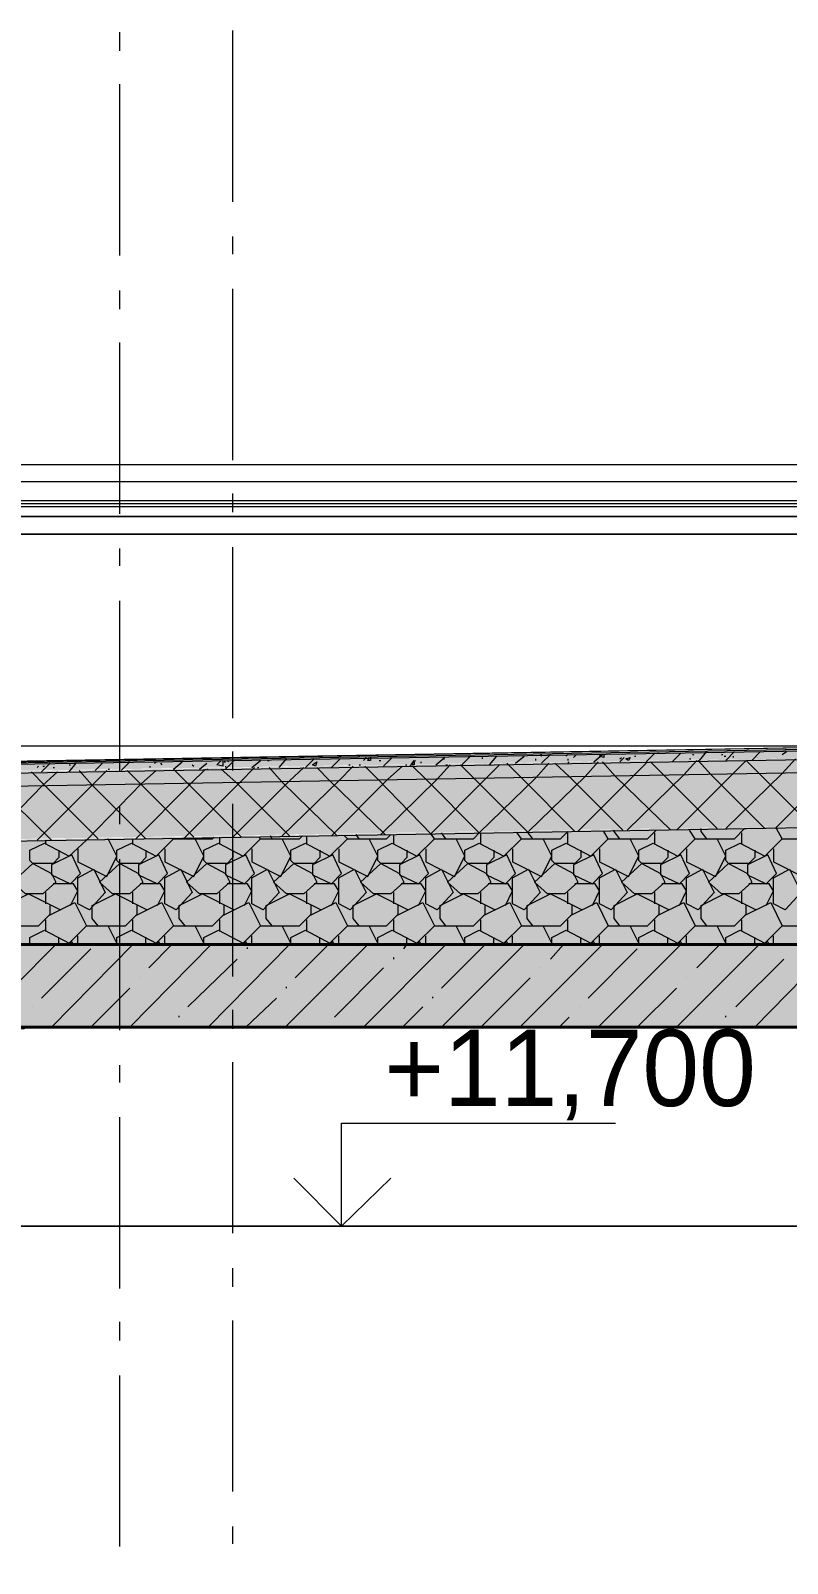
# Model space of a CAD drawing. Header units: millimetres. Extents: x -135211 to 49383, y -8033 to 228499.
# Drawn here: x -80406 to -78197, y 17560 to 22032 of the extents above; entities that cross this region are included whole.
import ezdxf

# ---------------------------------------------------------------- set-up
doc = ezdxf.new("R2010")
doc.units = ezdxf.units.MM
doc.layers.add('PDF _Геометрия', color=7, linetype='Continuous', true_color=0x1d1d1d)
doc.layers.add('PDF _Сплошная заливка', color=7, linetype='Continuous', true_color=0xffffff)
doc.layers.add('PDF _Текст', color=7, linetype='Continuous')

msp = doc.modelspace()

# ---------------------------------------------------------------- hatches: boundary and pattern name
at = {"layer": 'PDF _Сплошная заливка', "transparency": 33554559}
for points in [[(-78050.7, 19936.6), (-78300.5, 19932.4), (-78546, 19928.2), (-79045.5, 19919.7), (-79291, 19915.5), (-79790.5, 19907), (-80036, 19902.8), (-80285.8, 19898.6), (-80531.3, 19894.3), (-81030.8, 19885.9), (-81276.3, 19881.6), (-81775.8, 19873.2), (-101616.2, 19868.9), (-101616.2, 19873.2), (-101802.5, 19881.6), (-101899.8, 19885.9), (-101993, 19890.1), (-102090.3, 19894.3), (-102183.5, 19898.6), (-102280.8, 19902.8), (-102467.1, 19911.3), (-102564.4, 19915.5), (-102657.6, 19919.7), (-102754.9, 19923.9), (-102848.1, 19928.2), (-102945.4, 19932.4), (-103038.5, 19936.6), (-103135.9, 19936.6), (-103135.9, 19911.3), (-103038.5, 19911.3), (-102945.4, 19907), (-102848.1, 19902.8), (-102754.9, 19898.6), (-102657.6, 19894.3), (-102564.4, 19890.1), (-102467.1, 19885.9), (-102373.9, 19881.6), (-102276.6, 19877.4), (-102090.3, 19868.9), (-101993, 19864.7), (-101899.8, 19860.5), (-101802.5, 19856.2), (-101709.4, 19852), (-81674.2, 19847.8), (-81674.2, 19852), (-78059.2, 19911.3), (-77805.2, 19911.3), (-77805.2, 19936.6)], [(-78050.7, 19911.3), (-78300.5, 19907), (-78546, 19902.8), (-79045.5, 19894.3), (-79291, 19890.1), (-79790.5, 19881.6), (-80036, 19877.4), (-80285.8, 19873.2), (-80531.3, 19868.9), (-81030.8, 19860.5), (-81276.3, 19856.2), (-81775.8, 19847.8), (-101616.2, 19843.5), (-101616.2, 19847.8), (-101802.5, 19856.2), (-101899.8, 19860.5), (-101993, 19864.7), (-102090.3, 19868.9), (-102183.5, 19873.2), (-102280.8, 19877.4), (-102467.1, 19885.9), (-102564.4, 19890.1), (-102657.6, 19894.3), (-102754.9, 19898.6), (-102848.1, 19902.8), (-102945.4, 19907), (-103038.5, 19911.3), (-103135.9, 19911.3), (-103135.9, 19873.2), (-103038.5, 19873.2), (-102945.4, 19868.9), (-102848.1, 19864.7), (-102754.9, 19860.5), (-102657.6, 19856.2), (-102564.4, 19852), (-102467.1, 19847.8), (-102373.9, 19843.5), (-102276.6, 19839.3), (-102090.3, 19830.8), (-101993, 19826.6), (-101899.8, 19822.4), (-101802.5, 19818.1), (-101616.2, 19809.7), (-81674.2, 19805.4), (-81674.2, 19809.7), (-81428.7, 19813.9), (-79739.7, 19843.5), (-79494.2, 19847.8), (-78046.5, 19873.2), (-77805.2, 19873.2), (-77805.2, 19911.3)], [(-78050.7, 19873.2), (-78300.5, 19868.9), (-78546, 19864.7), (-79045.5, 19856.2), (-79291, 19852), (-79790.5, 19843.5), (-80036, 19839.3), (-80285.8, 19835.1), (-80531.3, 19830.8), (-81030.8, 19822.4), (-81276.3, 19818.1), (-81775.8, 19809.7), (-101616.2, 19805.4), (-101616.2, 19809.7), (-101802.5, 19818.1), (-101899.8, 19822.4), (-101993, 19826.6), (-102090.3, 19830.8), (-102183.5, 19835.1), (-102280.8, 19839.3), (-102467.1, 19847.8), (-102564.4, 19852), (-102657.6, 19856.2), (-102754.9, 19860.5), (-102848.1, 19864.7), (-102945.4, 19868.9), (-103038.5, 19873.2), (-103135.9, 19873.2), (-103135.9, 19712.3), (-103038.5, 19712.3), (-102945.4, 19708.1), (-102848.1, 19703.8), (-102754.9, 19699.6), (-102657.6, 19695.4), (-102564.4, 19691.1), (-102467.1, 19686.9), (-102280.8, 19678.4), (-102183.5, 19674.2), (-102090.3, 19670), (-101993, 19665.7), (-101899.8, 19661.5), (-101802.5, 19657.3), (-101616.2, 19648.8), (-101171.8, 19644.6), (-101171.8, 19648.8), (-81674.2, 19653), (-78059.2, 19712.3), (-77805.2, 19712.3), (-77805.2, 19873.2)], [(-78050.7, 19712.3), (-78550.2, 19703.8), (-78795.8, 19699.6), (-79295.3, 19691.1), (-79540.8, 19686.9), (-80040.3, 19678.4), (-80285.8, 19674.2), (-80785.3, 19665.7), (-81030.8, 19661.5), (-81780.1, 19648.8), (-101616.2, 19644.6), (-101616.2, 19648.8), (-101802.5, 19657.3), (-101899.8, 19661.5), (-101993, 19665.7), (-102090.3, 19670), (-102183.5, 19674.2), (-102280.8, 19678.4), (-102467.1, 19686.9), (-102564.4, 19691.1), (-102657.6, 19695.4), (-102754.9, 19699.6), (-102848.1, 19703.8), (-102945.4, 19708.1), (-103038.5, 19712.3), (-103135.9, 19712.3), (-103135.9, 19365.2), (-77805.2, 19365.2), (-77805.2, 19712.3)]]:
    msp.add_hatch(color=256, dxfattribs=at).paths.add_polyline_path(points)
h = msp.add_hatch(color=256, dxfattribs=at)
h.paths.add_polyline_path([(-77398.8, 19123.9), (-77398.8, 19364.2), (-103546, 19364.2), (-103546, 19123.9)])
h.paths.add_polyline_path([(146.8, 19123.9), (146.8, 19364.2), (-2304.2, 19364.2), (-2304.2, 19123.9)])
h.paths.add_polyline_path([(-4501.1, 19123.9), (-4501.1, 19364.2), (-25450.6, 19364.2), (-25450.6, 19123.9)])
h.paths.add_polyline_path([(-26102.5, 19123.9), (-26102.5, 19364.2), (-26352.2, 19364.2), (-26352.2, 19123.9)])

# ---------------------------------------------------------------- linework, layer by layer
at = {"layer": 'PDF _Геометрия', "color": 7, "lineweight": 9}
for points in [[(-80146.1, 21972.8), (-80146.1, 22027.8)], [(-79815.9, 21532.5), (-79815.9, 22032)], [(-80146.1, 21375.9), (-80146.1, 21875.4)], [(-79815.9, 21380.1), (-79815.9, 21430.9)], [(-80146.1, 21219.3), (-80146.1, 21274.3)], [(-79815.9, 20779), (-79815.9, 21278.5)], [(-80146.1, 20622.4), (-80146.1, 21121.9)], [(-80941.9, 20766.3), (-77166, 20766.3), (-77195.7, 20762.1), (-77928, 20715.5), (-77961.8, 20660.5), (-77928, 20715.5), (-80941.9, 20715.5)], [(-77940.7, 20669), (-77949.1, 20652), (-77961.8, 20660.5), (-80941.9, 20660.5)], [(-79815.9, 20626.6), (-79815.9, 20681.7)], [(-80941.9, 20652), (-77949.1, 20652)], [(-77534.3, 20643.6), (-77817.9, 20643.6), (-77817.9, 20639.3), (-77817.9, 20635.1), (-77817.9, 20613.9), (-80941.9, 20613.9), (-77817.9, 20613.9), (-77166, 20613.9), (-77166, 20635.1), (-77166, 20639.3), (-77166, 20643.6), (-77475, 20643.6)], [(-80941.9, 20643.6), (-77817.9, 20643.6), (-77817.9, 20613.9)], [(-80908.1, 19945.1), (-77822.1, 19945.1), (-77813.7, 19945.1), (-77813.7, 20563.1), (-80941.9, 20563.1), (-77813.7, 20563.1), (-77813.7, 20613.9)], [(-103127.4, 19945.1), (-103127.4, 20563.1), (-103131.7, 20563.1), (-103135.9, 20563.1), (-103144.4, 20563.1), (-103296.8, 20563.1), (-103296.8, 19365.2), (-103144.4, 19365.2), (-103135.9, 19365.2), (-77805.2, 19365.2)], [(-77805.2, 19945.1), (-77805.2, 19940.9), (-77805.2, 19936.6), (-77805.2, 19911.3), (-77805.2, 19873.2), (-77805.2, 19712.3), (-77805.2, 19365.2), (-77796.7, 19365.2), (-77648.6, 19365.2), (-77648.6, 20563.1), (-77796.7, 20563.1), (-77805.2, 20563.1), (-77809.4, 20563.1), (-77813.7, 20563.1), (-77813.7, 19945.1), (-81775.8, 19877.4), (-101616.2, 19877.4), (-103127.4, 19945.1), (-82863.7, 19945.1)], [(-80146.1, 20470), (-80146.1, 20520.8)], [(-79815.9, 20025.5), (-79815.9, 20525)], [(-80146.1, 19868.9), (-80146.1, 20368.4)], [(-77822.1, 19945.1), (-80908.1, 19890.1), (-80908.1, 20334.6)], [(-79815.9, 19873.2), (-79815.9, 19928.2)], [(-80146.1, 19716.5), (-80146.1, 19767.3)], [(-79815.9, 19272.1), (-79815.9, 19775.8)], [(-80146.1, 19115.4), (-80146.1, 19614.9)], [(-78270.8, 19123.9), (-77928, 19123.9), (-76683.4, 19123.9), (-76683.4, 19424.4), (-75883.4, 19424.4)], [(-79815.9, 19119.7), (-79815.9, 19174.7)], [(-77898.3, 19123.9), (-78097.3, 19123.9), (-78097.3, 11402.8), (-78097.3, 11644.1), (-80645.6, 11644.1), (-78097.3, 11644.1), (-78097.3, 14344.8), (-80645.6, 14344.8), (-78097.3, 14344.8), (-78097.3, 15166), (-80645.6, 15166), (-78097.3, 15166), (-78097.3, 18544), (-80645.6, 18544), (-78097.3, 18544), (-78097.3, 19123.9), (-80425.5, 19123.9), (-80425.5, 19119.7), (-80522.8, 19119.7), (-80527.1, 19115.4), (-80624.4, 19090), (-80628.7, 19085.8), (-80645.6, 19085.8)], [(-80146.1, 18963), (-80146.1, 19013.8)], [(-79815.9, 18522.8), (-79815.9, 19022.3)], [(-81322.9, 18544), (-80929.2, 18544), (-79498.4, 18544), (-79498.4, 18844.5), (-78698.4, 18844.5)], [(-80146.1, 18361.9), (-80146.1, 18861.4)], [(-79646.6, 18544), (-79350.3, 18544)], [(-79815.9, 18366.2), (-79815.9, 18421.2)], [(-80146.1, 18209.6), (-80146.1, 18264.6)], [(-79815.9, 17769.3), (-79815.9, 18268.8)], [(-80146.1, 17608.5), (-80146.1, 18108)], [(-79815.9, 17616.9), (-79815.9, 17667.7)]]:
    msp.add_lwpolyline(points, dxfattribs=at)
at = {"layer": 'PDF _Геометрия', "color": 7, "lineweight": 40}
msp.add_lwpolyline([(-95546, 19123.9), (-91693.9, 19123.9), (-91693.9, 18163), (-91194.4, 18163), (-91194.4, 19123.9), (-88095.8, 19123.9), (-88095.8, 18163), (-87596.3, 18163), (-87596.3, 19123.9), (-83397.1, 19123.9), (-83397.1, 18163), (-82897.6, 18163), (-82897.6, 19123.9), (-77898.3, 19123.9), (-77898.3, 18544), (-77398.8, 18544), (-77398.8, 19123.9), (-77398.8, 19365.2), (-77398.8, 20563.1), (-77648.6, 20563.1), (-77648.6, 19365.2), (-103296.8, 19365.2)], dxfattribs=at)
at = {"layer": 'PDF _Геометрия', "color": 7, "lineweight": 20}
for points in [[(-103131.7, 19945.1), (-103135.9, 19945.1), (-103135.9, 19940.9), (-101616.2, 19873.2), (-81775.8, 19873.2), (-77805.2, 19940.9), (-77805.2, 19945.1), (-77809.4, 19945.1)], [(-103135.9, 19940.9), (-103135.9, 19936.6), (-101616.2, 19868.9), (-81775.8, 19868.9), (-77805.2, 19936.6), (-77805.2, 19940.9)], [(-103135.9, 19936.6), (-103135.9, 19911.3), (-101616.2, 19843.5), (-81775.8, 19843.5), (-77805.2, 19911.3), (-77805.2, 19936.6)], [(-103135.9, 19911.3), (-103135.9, 19873.2), (-101616.2, 19805.4), (-81775.8, 19805.4), (-77805.2, 19873.2), (-77805.2, 19911.3)], [(-103135.9, 19873.2), (-103135.9, 19712.3), (-101616.2, 19644.6), (-81780.1, 19644.6), (-77805.2, 19712.3), (-77805.2, 19873.2)]]:
    msp.add_lwpolyline(points, dxfattribs=at)
at = {"layer": 'PDF _Геометрия', "lineweight": 9}
for points in [[(-79845.6, 19902.8), (-79845.6, 19885.9), (-79862.5, 19890.1), (-79849.8, 19902.8)], [(-79837.1, 19877.4), (-79811.7, 19902.8)], [(-79832.9, 19902.8), (-79828.6, 19898.6), (-79828.6, 19902.8)], [(-79760.9, 19881.6), (-79735.5, 19902.8)], [(-79714.3, 19902.8), (-79710.1, 19902.8)], [(-79680.5, 19881.6), (-79659.3, 19907)], [(-79604.3, 19881.6), (-79578.9, 19907)], [(-79528.1, 19881.6), (-79502.7, 19907)], [(-79434.9, 19902.8), (-79426.5, 19911.3)], [(-79413.8, 19911.3), (-79413.8, 19902.8), (-79422.2, 19902.8), (-79418, 19911.3)], [(-79388.4, 19902.8), (-79384.1, 19902.8)], [(-79375.7, 19885.9), (-79350.3, 19911.3)], [(-79299.5, 19885.9), (-79282.6, 19902.8)], [(-79223.3, 19890.1), (-79197.9, 19911.3)], [(-79202.1, 19907), (-79197.9, 19907)], [(-79147.1, 19890.1), (-79121.7, 19915.5)], [(-79087.8, 19911.3), (-79087.8, 19907)], [(-79066.7, 19890.1), (-79045.5, 19915.5)], [(-78990.5, 19894.3), (-78965.1, 19915.5)], [(-78931.2, 19902.8), (-78931.2, 19907)], [(-78918.5, 19919.7), (-78914.3, 19915.5), (-78914.3, 19919.7)], [(-78914.3, 19894.3), (-78888.9, 19919.7)], [(-78842.3, 19915.5), (-78838.1, 19919.7)], [(-78838.1, 19907), (-78838.1, 19902.8)], [(-78821.1, 19911.3), (-78812.7, 19919.7)], [(-78761.9, 19898.6), (-78736.5, 19919.7)], [(-78732.3, 19919.7), (-78732.3, 19911.3), (-78745, 19915.5), (-78740.7, 19919.7)], [(-78685.7, 19898.6), (-78673, 19911.3)], [(-78685.7, 19907), (-78681.5, 19911.3)], [(-78664.5, 19699.6), (-78499.4, 19860.5), (-78461.3, 19902.8)], [(-78643.4, 19915.5), (-78639.1, 19915.5)], [(-78609.5, 19898.6), (-78584.1, 19923.9)], [(-78575.6, 19923.9), (-78571.4, 19923.9)], [(-78567.2, 19923.9), (-78567.2, 19923.9)], [(-78533.3, 19898.6), (-78507.9, 19923.9)], [(-78520.6, 19699.6), (-78355.5, 19864.7), (-78317.4, 19902.8), (-78279.3, 19864.7), (-78122.7, 19708.1)], [(-78482.5, 19907), (-78478.3, 19907)], [(-78474, 19919.7), (-78469.8, 19919.7)], [(-78262.4, 19703.8), (-78419, 19860.5), (-78457.1, 19902.8)], [(-78452.9, 19902.8), (-78431.7, 19928.2)], [(-78389.4, 19919.7), (-78385.1, 19919.7)], [(-78380.9, 19915.5), (-78376.7, 19915.5)], [(-78376.7, 19902.8), (-78351.3, 19928.2)], [(-78376.7, 19703.8), (-78211.6, 19864.7), (-78173.5, 19907)], [(-78355.5, 19915.5), (-78355.5, 19911.3)], [(-78300.5, 19902.8), (-78275.1, 19928.2)], [(-78283.5, 19911.3), (-78283.5, 19911.3)], [(-78232.8, 19703.8), (-78067.7, 19868.9), (-78029.6, 19907)], [(-78224.3, 19907), (-78224.3, 19907)], [(-78211.6, 19919.7), (-78198.9, 19928.2)], [(-80345.1, 19670), (-80505.9, 19826.6), (-80544, 19864.7)], [(-80531.3, 19665.7), (-80370.5, 19830.8), (-80328.1, 19868.9)], [(-80323.9, 19640.3), (-80323.9, 19619.2), (-80340.8, 19602.2), (-80400.1, 19602.2), (-80345.1, 19572.6), (-80332.4, 19547.2), (-80370.5, 19513.3), (-80421.2, 19513.3), (-80459.3, 19547.2), (-80400.1, 19602.2), (-80408.6, 19610.7), (-80408.6, 19640.3), (-80366.2, 19661.5), (-80294.3, 19623.4), (-80243.5, 19670), (-80082.6, 19835.1), (-80040.3, 19873.2)], [(-80209.6, 19674.2), (-80366.2, 19830.8), (-80404.3, 19868.9)], [(-80387.4, 19881.6), (-80383.2, 19885.9)], [(-80374.7, 19868.9), (-80349.3, 19894.3)], [(-80370.5, 19885.9), (-80366.2, 19885.9)], [(-80340.8, 19881.6), (-80336.6, 19881.6)], [(-80294.3, 19868.9), (-80273.1, 19894.3)], [(-80294.3, 19890.1), (-80290, 19890.1)], [(-80290, 19881.6), (-80290, 19881.6)], [(-80273.1, 19881.6), (-80273.1, 19881.6)], [(-80264.6, 19873.2), (-80226.5, 19830.8), (-80184.2, 19873.2)], [(-80218.1, 19873.2), (-80196.9, 19894.3)], [(-80180, 19877.4), (-80175.7, 19877.4)], [(-80141.9, 19873.2), (-80116.5, 19898.6)], [(-79930.2, 19678.4), (-80086.8, 19835.1), (-80124.9, 19873.2)], [(-80120.7, 19898.6), (-80120.7, 19894.3)], [(-80099.5, 19674.2), (-79938.7, 19835.1), (-79896.3, 19877.4)], [(-80057.2, 19881.6), (-80057.2, 19885.9)], [(-80044.5, 19894.3), (-80040.3, 19898.6)], [(-80027.6, 19894.3), (-80023.3, 19890.1)], [(-79790.5, 19678.4), (-79947.1, 19835.1), (-79989.5, 19877.4), (-79964.1, 19898.6)], [(-79955.6, 19674.2), (-79955.6, 19678.4), (-79794.8, 19839.3), (-79752.4, 19881.6)], [(-79934.4, 19890.1), (-79930.2, 19885.9)], [(-79930.2, 19885.9), (-79930.2, 19885.9)], [(-79913.3, 19877.4), (-79892.1, 19894.3)], [(-79892.1, 19877.4), (-79887.9, 19877.4)], [(-79650.8, 19682.7), (-79807.5, 19839.3), (-79849.8, 19877.4)], [(-79841.3, 19898.6), (-79837.1, 19898.6)], [(-79837.1, 19885.9), (-79837.1, 19881.6)], [(-79824.4, 19885.9), (-79824.4, 19885.9)], [(-79815.9, 19678.4), (-79650.8, 19843.5), (-79608.5, 19881.6)], [(-79807.5, 19890.1), (-79807.5, 19890.1)], [(-79744, 19881.6), (-79739.7, 19881.6)], [(-79511.1, 19682.7), (-79672, 19839.3), (-79710.1, 19881.6)], [(-79672, 19682.7), (-79506.9, 19843.5), (-79464.6, 19885.9)], [(-79371.4, 19686.9), (-79532.3, 19843.5), (-79570.4, 19881.6)], [(-79528.1, 19682.7), (-79363, 19847.8), (-79320.7, 19885.9)], [(-79477.3, 19890.1), (-79473, 19890.1)], [(-79447.6, 19890.1), (-79443.4, 19890.1)], [(-79308, 19640.3), (-79308, 19619.2), (-79324.9, 19602.2), (-79384.1, 19602.2), (-79329.1, 19572.6), (-79316.4, 19547.2), (-79354.5, 19513.3), (-79405.3, 19513.3), (-79443.4, 19547.2), (-79384.1, 19602.2), (-79392.6, 19610.7), (-79392.6, 19640.3), (-79350.3, 19661.5), (-79278.3, 19623.4), (-79227.5, 19674.2), (-79113.2, 19674.2), (-79096.3, 19691.1), (-78931.2, 19852), (-78893.1, 19894.3)], [(-79227.5, 19674.2), (-79236, 19686.9), (-79392.6, 19847.8), (-79430.7, 19885.9)], [(-79384.1, 19686.9), (-79219.1, 19847.8), (-79181, 19890.1)], [(-79312.2, 19890.1), (-79308, 19890.1)], [(-79096.3, 19691.1), (-79252.9, 19847.8), (-79291, 19885.9)], [(-79265.6, 19894.3), (-79265.6, 19898.6)], [(-79240.2, 19686.9), (-79075.1, 19852), (-79037, 19890.1)], [(-79193.7, 19890.1), (-79189.4, 19890.1)], [(-79159.8, 19890.1), (-79159.8, 19890.1)], [(-79159.8, 19890.1), (-79159.8, 19890.1)], [(-78939.7, 19674.2), (-78956.6, 19695.4), (-79113.2, 19852), (-79151.3, 19890.1)], [(-79024.3, 19894.3), (-79024.3, 19894.3)], [(-78816.9, 19695.4), (-78973.5, 19852), (-79015.9, 19894.3)], [(-78952.4, 19695.4), (-78787.3, 19856.2), (-78749.2, 19898.6)], [(-78677.2, 19699.6), (-78833.8, 19856.2), (-78876.2, 19894.3)], [(-78838.1, 19894.3), (-78833.8, 19898.6)], [(-78808.4, 19695.4), (-78643.4, 19860.5), (-78605.3, 19898.6)], [(-78537.5, 19699.6), (-78698.4, 19856.2), (-78736.5, 19898.6)], [(-78402.1, 19703.8), (-78558.7, 19860.5), (-78596.8, 19898.6)], [(-78541.8, 19898.6), (-78541.8, 19898.6)], [(-78541.8, 19898.6), (-78541.8, 19898.6)], [(-80387.4, 19670), (-80226.5, 19830.8), (-80069.9, 19674.2)], [(-80069.9, 19640.3), (-80069.9, 19619.2), (-80086.8, 19602.2), (-80146.1, 19602.2), (-80091.1, 19572.6), (-80078.4, 19547.2), (-80116.5, 19513.3), (-80167.3, 19513.3), (-80205.4, 19547.2), (-80146.1, 19602.2), (-80154.6, 19610.7), (-80154.6, 19640.3), (-80112.2, 19661.5), (-80040.3, 19623.4), (-79989.5, 19674.2), (-79875.2, 19674.2), (-79871, 19678.4)], [(-79815.9, 19640.3), (-79815.9, 19619.2), (-79832.9, 19602.2), (-79892.1, 19602.2), (-79837.1, 19572.6), (-79824.4, 19547.2), (-79862.5, 19513.3), (-79913.3, 19513.3), (-79951.4, 19547.2), (-79892.1, 19602.2), (-79900.6, 19610.7), (-79900.6, 19640.3), (-79858.3, 19661.5), (-79786.3, 19623.4), (-79735.5, 19674.2), (-79621.2, 19674.2), (-79612.7, 19682.7)], [(-79854, 19657.3), (-79854, 19678.4)], [(-79735.5, 19674.2), (-79739.7, 19678.4)], [(-79701.6, 19674.2), (-79705.9, 19682.7)], [(-79561.9, 19640.3), (-79561.9, 19619.2), (-79578.9, 19602.2), (-79638.1, 19602.2), (-79583.1, 19572.6), (-79570.4, 19547.2), (-79608.5, 19513.3), (-79659.3, 19513.3), (-79697.4, 19547.2), (-79638.1, 19602.2), (-79646.6, 19610.7), (-79646.6, 19640.3), (-79604.3, 19661.5), (-79532.3, 19623.4), (-79481.5, 19674.2), (-79367.2, 19674.2), (-79354.5, 19686.9)], [(-79600, 19657.3), (-79600, 19682.7)], [(-79481.5, 19674.2), (-79490, 19682.7)], [(-79447.6, 19674.2), (-79456.1, 19686.9)], [(-79346, 19657.3), (-79346, 19686.9)], [(-79193.7, 19674.2), (-79206.4, 19691.1)], [(-79054, 19640.3), (-79054, 19619.2), (-79070.9, 19602.2), (-79130.2, 19602.2), (-79075.1, 19572.6), (-79062.4, 19547.2), (-79100.5, 19513.3), (-79151.3, 19513.3), (-79189.4, 19547.2), (-79130.2, 19602.2), (-79138.6, 19610.7), (-79138.6, 19640.3), (-79096.3, 19661.5), (-79024.3, 19623.4), (-78973.5, 19674.2), (-78859.2, 19674.2), (-78838.1, 19695.4)], [(-79092.1, 19657.3), (-79092.1, 19691.1)], [(-78973.5, 19674.2), (-78986.2, 19691.1)], [(-78800, 19640.3), (-78800, 19619.2), (-78816.9, 19602.2), (-78876.2, 19602.2), (-78821.1, 19572.6), (-78808.4, 19547.2), (-78846.5, 19513.3), (-78897.3, 19513.3), (-78935.4, 19547.2), (-78876.2, 19602.2), (-78884.6, 19610.7), (-78884.6, 19640.3), (-78842.3, 19661.5), (-78770.4, 19623.4), (-78719.6, 19674.2), (-78605.3, 19674.2), (-78579.9, 19699.6)], [(-78838.1, 19657.3), (-78838.1, 19691.1)], [(-78719.6, 19674.2), (-78732.3, 19695.4)], [(-78685.7, 19674.2), (-78702.6, 19695.4), (-78702.6, 19699.6)], [(-78546, 19640.3), (-78546, 19619.2), (-78562.9, 19602.2), (-78622.2, 19602.2), (-78567.2, 19572.6), (-78554.5, 19547.2), (-78592.6, 19513.3), (-78643.4, 19513.3), (-78681.5, 19547.2), (-78622.2, 19602.2), (-78630.7, 19610.7), (-78630.7, 19640.3), (-78588.3, 19661.5), (-78516.4, 19623.4), (-78465.6, 19674.2), (-78351.3, 19674.2), (-78321.6, 19703.8), (-78317.4, 19703.8)], [(-78584.1, 19657.3), (-78584.1, 19691.1)], [(-78465.6, 19674.2), (-78482.5, 19699.6)], [(-78431.7, 19674.2), (-78448.6, 19695.4), (-78448.6, 19703.8)], [(-78292, 19640.3), (-78292, 19619.2), (-78308.9, 19602.2), (-78368.2, 19602.2), (-78313.2, 19572.6), (-78300.5, 19547.2), (-78338.6, 19513.3), (-78389.4, 19513.3), (-78427.5, 19547.2), (-78368.2, 19602.2), (-78376.7, 19610.7), (-78376.7, 19640.3), (-78334.3, 19661.5), (-78262.4, 19623.4), (-78211.6, 19674.2), (-78097.3, 19674.2), (-78063.4, 19708.1)], [(-78330.1, 19657.3), (-78330.1, 19691.1)], [(-78211.6, 19674.2), (-78228.5, 19703.8)], [(-80362, 19657.3), (-80362, 19670)], [(-80268.9, 19644.6), (-80268.9, 19606.5), (-80184.2, 19564.1), (-80154.6, 19623.4), (-80180, 19674.2)], [(-80108, 19657.3), (-80108, 19674.2)], [(-80014.9, 19644.6), (-80014.9, 19606.5), (-79930.2, 19564.1), (-79900.6, 19623.4), (-79926, 19674.2)], [(-79989.5, 19674.2), (-79993.7, 19674.2)], [(-79760.9, 19644.6), (-79760.9, 19606.5), (-79676.2, 19564.1), (-79646.6, 19623.4), (-79672, 19674.2)], [(-79506.9, 19644.6), (-79506.9, 19606.5), (-79422.2, 19564.1), (-79392.6, 19623.4), (-79418, 19674.2)], [(-79252.9, 19644.6), (-79252.9, 19606.5), (-79168.3, 19564.1), (-79138.6, 19623.4), (-79164, 19674.2)], [(-78998.9, 19644.6), (-78998.9, 19606.5), (-78914.3, 19564.1), (-78884.6, 19623.4), (-78910, 19674.2)], [(-78745, 19644.6), (-78745, 19606.5), (-78660.3, 19564.1), (-78630.7, 19623.4), (-78656.1, 19674.2)], [(-78491, 19644.6), (-78491, 19606.5), (-78406.3, 19564.1), (-78376.7, 19623.4), (-78402.1, 19674.2)], [(-78237, 19644.6), (-78237, 19606.5), (-78152.3, 19564.1), (-78122.7, 19623.4), (-78148.1, 19674.2)], [(-80463.6, 19420.2), (-80480.5, 19441.4), (-80480.5, 19479.5), (-80412.8, 19513.3), (-80319.7, 19466.8)], [(-80362, 19483.7), (-80362, 19517.6)], [(-80290, 19479.5), (-80268.9, 19521.8), (-80281.6, 19543), (-80340.8, 19543)], [(-80209.6, 19420.2), (-80226.5, 19441.4), (-80226.5, 19479.5), (-80158.8, 19513.3), (-80065.7, 19466.8)], [(-80108, 19483.7), (-80108, 19517.6)], [(-80036, 19479.5), (-80014.9, 19521.8), (-80027.6, 19543), (-80086.8, 19543)], [(-79955.6, 19420.2), (-79972.5, 19441.4), (-79972.5, 19479.5), (-79904.8, 19513.3), (-79811.7, 19466.8)], [(-79854, 19483.7), (-79854, 19517.6)], [(-79782.1, 19479.5), (-79760.9, 19521.8), (-79773.6, 19543), (-79832.9, 19543)], [(-79701.6, 19420.2), (-79718.6, 19441.4), (-79718.6, 19479.5), (-79650.8, 19513.3), (-79557.7, 19466.8)], [(-79600, 19483.7), (-79600, 19517.6)], [(-79528.1, 19479.5), (-79506.9, 19521.8), (-79519.6, 19543), (-79578.9, 19543)], [(-79447.6, 19420.2), (-79464.6, 19441.4), (-79464.6, 19479.5), (-79396.8, 19513.3), (-79303.7, 19466.8)], [(-79346, 19483.7), (-79346, 19517.6)], [(-79274.1, 19479.5), (-79252.9, 19521.8), (-79265.6, 19543), (-79324.9, 19543)], [(-79193.7, 19420.2), (-79210.6, 19441.4), (-79210.6, 19479.5), (-79142.9, 19513.3), (-79049.7, 19466.8)], [(-79092.1, 19483.7), (-79092.1, 19517.6)], [(-79020.1, 19479.5), (-78998.9, 19521.8), (-79011.6, 19543), (-79070.9, 19543)], [(-78939.7, 19420.2), (-78956.6, 19441.4), (-78956.6, 19479.5), (-78888.9, 19513.3), (-78795.8, 19466.8)], [(-78838.1, 19483.7), (-78838.1, 19517.6)], [(-78766.1, 19479.5), (-78745, 19521.8), (-78757.7, 19543), (-78816.9, 19543)], [(-78685.7, 19420.2), (-78702.6, 19441.4), (-78702.6, 19479.5), (-78634.9, 19513.3), (-78541.8, 19466.8)], [(-78584.1, 19483.7), (-78584.1, 19517.6)], [(-78512.1, 19479.5), (-78491, 19521.8), (-78503.7, 19543), (-78562.9, 19543)], [(-78431.7, 19420.2), (-78448.6, 19441.4), (-78448.6, 19479.5), (-78380.9, 19513.3), (-78287.8, 19466.8)], [(-78330.1, 19483.7), (-78330.1, 19517.6)], [(-78258.2, 19479.5), (-78237, 19521.8), (-78249.7, 19543), (-78308.9, 19543)], [(-80662.5, 19365.2), (-80662.5, 19386.3), (-80620.2, 19407.5), (-80548.2, 19369.4), (-80497.4, 19420.2), (-80383.2, 19420.2), (-80349.3, 19454.1), (-80349.3, 19479.5)], [(-80408.6, 19365.2), (-80408.6, 19386.3), (-80366.2, 19407.5), (-80294.3, 19369.4), (-80243.5, 19420.2), (-80129.2, 19420.2), (-80095.3, 19454.1), (-80095.3, 19479.5)], [(-80353.5, 19449.8), (-80277.3, 19487.9), (-80243.5, 19420.2)], [(-80154.6, 19365.2), (-80154.6, 19386.3), (-80112.2, 19407.5), (-80040.3, 19369.4), (-79989.5, 19420.2), (-79875.2, 19420.2), (-79841.3, 19454.1), (-79841.3, 19479.5)], [(-80099.5, 19449.8), (-80023.3, 19487.9), (-79989.5, 19420.2)], [(-79900.6, 19365.2), (-79900.6, 19386.3), (-79858.3, 19407.5), (-79786.3, 19369.4), (-79735.5, 19420.2), (-79621.2, 19420.2), (-79587.3, 19454.1), (-79587.3, 19479.5)], [(-79845.6, 19449.8), (-79769.4, 19487.9), (-79735.5, 19420.2)], [(-79646.6, 19365.2), (-79646.6, 19386.3), (-79604.3, 19407.5), (-79532.3, 19369.4), (-79481.5, 19420.2), (-79367.2, 19420.2), (-79333.4, 19454.1), (-79333.4, 19479.5)], [(-79591.6, 19449.8), (-79515.4, 19487.9), (-79481.5, 19420.2)], [(-79392.6, 19365.2), (-79392.6, 19386.3), (-79350.3, 19407.5), (-79278.3, 19369.4), (-79227.5, 19420.2), (-79113.2, 19420.2), (-79079.4, 19454.1), (-79079.4, 19479.5)], [(-79337.6, 19449.8), (-79261.4, 19487.9), (-79227.5, 19420.2)], [(-79138.6, 19365.2), (-79138.6, 19386.3), (-79096.3, 19407.5), (-79024.3, 19369.4), (-78973.5, 19420.2), (-78859.2, 19420.2), (-78825.4, 19454.1), (-78825.4, 19479.5)], [(-79083.6, 19449.8), (-79007.4, 19487.9), (-78973.5, 19420.2)], [(-78884.6, 19365.2), (-78884.6, 19386.3), (-78842.3, 19407.5), (-78770.4, 19369.4), (-78719.6, 19420.2), (-78605.3, 19420.2), (-78571.4, 19454.1), (-78571.4, 19479.5)], [(-78829.6, 19449.8), (-78753.4, 19487.9), (-78719.6, 19420.2)], [(-78630.7, 19365.2), (-78630.7, 19386.3), (-78588.3, 19407.5), (-78516.4, 19369.4), (-78465.6, 19420.2), (-78351.3, 19420.2), (-78317.4, 19454.1), (-78317.4, 19479.5)], [(-78575.6, 19449.8), (-78499.4, 19487.9), (-78465.6, 19420.2)], [(-78376.7, 19365.2), (-78376.7, 19386.3), (-78334.3, 19407.5), (-78262.4, 19369.4), (-78211.6, 19420.2), (-78097.3, 19420.2), (-78063.4, 19454.1), (-78063.4, 19479.5)], [(-78321.6, 19449.8), (-78245.5, 19487.9), (-78211.6, 19420.2)], [(-80362, 19403.3), (-80362, 19437.1)], [(-80158.8, 19365.2), (-80154.6, 19369.4), (-80180, 19420.2)], [(-80108, 19403.3), (-80108, 19437.1)], [(-79904.8, 19365.2), (-79900.6, 19369.4), (-79926, 19420.2)], [(-79887.9, 19123.9), (-79650.8, 19365.2), (-79646.6, 19369.4), (-79672, 19420.2)], [(-79854, 19403.3), (-79854, 19437.1)], [(-79600, 19403.3), (-79600, 19437.1)], [(-79396.8, 19365.2), (-79392.6, 19369.4), (-79418, 19420.2)], [(-79346, 19403.3), (-79346, 19437.1)], [(-79142.9, 19365.2), (-79138.6, 19369.4), (-79164, 19420.2)], [(-79092.1, 19403.3), (-79092.1, 19437.1)], [(-78888.9, 19365.2), (-78884.6, 19369.4), (-78910, 19420.2)], [(-78838.1, 19403.3), (-78838.1, 19437.1)], [(-78634.9, 19365.2), (-78630.7, 19369.4), (-78656.1, 19420.2)], [(-78584.1, 19403.3), (-78584.1, 19437.1)], [(-78380.9, 19365.2), (-78376.7, 19369.4), (-78402.1, 19420.2)], [(-78330.1, 19403.3), (-78330.1, 19437.1)], [(-80573.6, 19123.9), (-80332.4, 19365.2)], [(-80345.1, 19123.9), (-80108, 19365.2)], [(-80323.9, 19365.2), (-80323.9, 19386.3)], [(-80323.9, 19365.2), (-80323.9, 19365.2)], [(-80281.6, 19365.2), (-80285.8, 19373.7), (-80302.7, 19365.2)], [(-80268.9, 19365.2), (-80268.9, 19390.6)], [(-80116.5, 19123.9), (-79879.4, 19365.2)], [(-80069.9, 19365.2), (-80069.9, 19386.3)], [(-80069.9, 19365.2), (-80069.9, 19365.2)], [(-80061.4, 19297.5), (-79993.7, 19365.2)], [(-80027.6, 19365.2), (-80031.8, 19373.7), (-80048.7, 19365.2)], [(-80014.9, 19365.2), (-80014.9, 19390.6)], [(-79815.9, 19365.2), (-79815.9, 19386.3)], [(-79815.9, 19365.2), (-79815.9, 19365.2)], [(-79773.6, 19365.2), (-79777.8, 19373.7), (-79794.8, 19365.2)], [(-79760.9, 19365.2), (-79760.9, 19390.6)], [(-79663.5, 19123.9), (-79422.2, 19365.2)], [(-79633.9, 19267.8), (-79536.5, 19365.2)], [(-79561.9, 19365.2), (-79561.9, 19386.3)], [(-79561.9, 19365.2), (-79561.9, 19365.2)], [(-79519.6, 19365.2), (-79523.8, 19373.7), (-79540.8, 19365.2)], [(-79506.9, 19365.2), (-79506.9, 19390.6)], [(-79434.9, 19123.9), (-79193.7, 19365.2)], [(-79316.4, 19352.5), (-79308, 19365.2), (-79308, 19386.3)], [(-79308, 19365.2), (-79308, 19365.2)], [(-79265.6, 19365.2), (-79269.9, 19373.7), (-79286.8, 19365.2)], [(-79252.9, 19365.2), (-79252.9, 19390.6)], [(-79206.4, 19123.9), (-78965.1, 19365.2)], [(-79206.4, 19238.2), (-79079.4, 19365.2)], [(-79054, 19365.2), (-79054, 19386.3)], [(-79054, 19365.2), (-79054, 19365.2)], [(-79011.6, 19365.2), (-79015.9, 19373.7), (-79032.8, 19365.2)], [(-78998.9, 19365.2), (-78998.9, 19390.6)], [(-78977.8, 19123.9), (-78736.5, 19365.2)], [(-78888.9, 19322.9), (-78850.8, 19365.2)], [(-78800, 19365.2), (-78800, 19386.3)], [(-78800, 19365.2), (-78800, 19365.2)], [(-78757.7, 19365.2), (-78761.9, 19373.7), (-78778.8, 19365.2)], [(-78749.2, 19123.9), (-78507.9, 19365.2)], [(-78745, 19365.2), (-78745, 19390.6)], [(-78546, 19365.2), (-78546, 19386.3)], [(-78546, 19365.2), (-78546, 19365.2)], [(-78503.7, 19365.2), (-78507.9, 19373.7), (-78524.8, 19365.2)], [(-78520.6, 19123.9), (-78279.3, 19365.2)], [(-78491, 19365.2), (-78491, 19390.6)], [(-78461.3, 19297.5), (-78393.6, 19365.2)], [(-78292, 19365.2), (-78292, 19386.3)], [(-78292, 19123.9), (-78055, 19365.2)], [(-78292, 19365.2), (-78292, 19365.2)], [(-78249.7, 19365.2), (-78253.9, 19373.7), (-78270.8, 19365.2)], [(-78237, 19365.2), (-78237, 19390.6)], [(-80374.7, 19208.6), (-80230.8, 19352.5)], [(-79947.1, 19183.2), (-79803.2, 19322.9)], [(-79773.6, 19352.5), (-79773.6, 19356.7)], [(-79346, 19322.9), (-79346, 19327.1)], [(-78778.8, 19208.6), (-78634.9, 19352.5)], [(-78347, 19183.2), (-78207.4, 19322.9)], [(-79519.6, 19153.5), (-79375.7, 19297.5)], [(-78918.5, 19297.5), (-78918.5, 19297.5)], [(-80230.8, 19123.9), (-80116.5, 19238.2)], [(-80086.8, 19267.8), (-80086.8, 19267.8)], [(-79659.3, 19238.2), (-79659.3, 19242.4)], [(-79092.1, 19123.9), (-78948.1, 19267.8)], [(-78634.9, 19123.9), (-78520.6, 19238.2)], [(-78491, 19267.8), (-78491, 19267.8)], [(-79777.8, 19123.9), (-79688.9, 19208.6)], [(-79231.8, 19208.6), (-79231.8, 19212.8)], [(-80400.1, 19183.2), (-80400.1, 19183.2)], [(-79972.5, 19153.5), (-79972.5, 19157.8)], [(-79320.7, 19123.9), (-79261.4, 19183.2)], [(-78863.5, 19123.9), (-78833.8, 19153.5)], [(-78804.2, 19183.2), (-78804.2, 19183.2)], [(-78376.7, 19153.5), (-78376.7, 19157.8)], [(-80002.2, 19123.9), (-80002.2, 19123.9)], [(-79545, 19123.9), (-79545, 19128.1)], [(-78406.3, 19123.9), (-78406.3, 19123.9)]]:
    msp.add_lwpolyline(points, dxfattribs=at)
for points in [[(-79286.8, 19902.8), (-79286.8, 19890.1), (-79295.3, 19890.1)], [(-78656.1, 19911.3), (-78660.3, 19902.8), (-78668.8, 19907)], [(-79570.4, 19898.6), (-79574.6, 19885.9), (-79583.1, 19890.1)], [(-80345.1, 19598), (-80345.1, 19568.4), (-80290, 19543), (-80260.4, 19572.6), (-80285.8, 19627.6)], [(-80091.1, 19598), (-80091.1, 19568.4), (-80036, 19543), (-80006.4, 19572.6), (-80031.8, 19627.6)], [(-79837.1, 19598), (-79837.1, 19568.4), (-79782.1, 19543), (-79752.4, 19572.6), (-79777.8, 19627.6)], [(-79583.1, 19598), (-79583.1, 19568.4), (-79528.1, 19543), (-79498.4, 19572.6), (-79523.8, 19627.6)], [(-79329.1, 19598), (-79329.1, 19568.4), (-79274.1, 19543), (-79244.5, 19572.6), (-79269.9, 19627.6)], [(-79075.1, 19598), (-79075.1, 19568.4), (-79020.1, 19543), (-78990.5, 19572.6), (-79015.9, 19627.6)], [(-78821.1, 19598), (-78821.1, 19568.4), (-78766.1, 19543), (-78736.5, 19572.6), (-78761.9, 19627.6)], [(-78567.2, 19598), (-78567.2, 19568.4), (-78512.1, 19543), (-78482.5, 19572.6), (-78507.9, 19627.6)], [(-78313.2, 19598), (-78313.2, 19568.4), (-78258.2, 19543), (-78228.5, 19572.6), (-78253.9, 19627.6)], [(-80268.9, 19483.7), (-80268.9, 19559.9), (-80222.3, 19585.3), (-80188.4, 19517.6), (-80235, 19466.8)], [(-80014.9, 19483.7), (-80014.9, 19559.9), (-79968.3, 19585.3), (-79934.4, 19517.6), (-79981, 19466.8)], [(-79760.9, 19483.7), (-79760.9, 19559.9), (-79714.3, 19585.3), (-79680.5, 19517.6), (-79727, 19466.8)], [(-79506.9, 19483.7), (-79506.9, 19559.9), (-79460.3, 19585.3), (-79426.5, 19517.6), (-79473, 19466.8)], [(-79252.9, 19483.7), (-79252.9, 19559.9), (-79206.4, 19585.3), (-79172.5, 19517.6), (-79219.1, 19466.8)], [(-78998.9, 19483.7), (-78998.9, 19559.9), (-78952.4, 19585.3), (-78918.5, 19517.6), (-78965.1, 19466.8)], [(-78745, 19483.7), (-78745, 19559.9), (-78698.4, 19585.3), (-78664.5, 19517.6), (-78711.1, 19466.8)], [(-78491, 19483.7), (-78491, 19559.9), (-78444.4, 19585.3), (-78410.5, 19517.6), (-78457.1, 19466.8)], [(-78237, 19483.7), (-78237, 19559.9), (-78190.4, 19585.3), (-78156.6, 19517.6), (-78203.1, 19466.8)]]:
    msp.add_lwpolyline(points, close=True, dxfattribs=at)
at = {"layer": 'PDF _Геометрия', "color": 7, "lineweight": 18}
msp.add_lwpolyline([(-79638.1, 18683.7), (-79498.4, 18544), (-79354.5, 18683.7)], dxfattribs=at)

# ---------------------------------------------------------------- texts
at = {"layer": 'PDF _Текст', "insert": (-79373.5, 18984.7), "char_height": 222.7, "attachment_point": 4, "style": ''}
msp.add_mtext('+11,700', dxfattribs=at)

doc.saveas('drawing.dxf')
